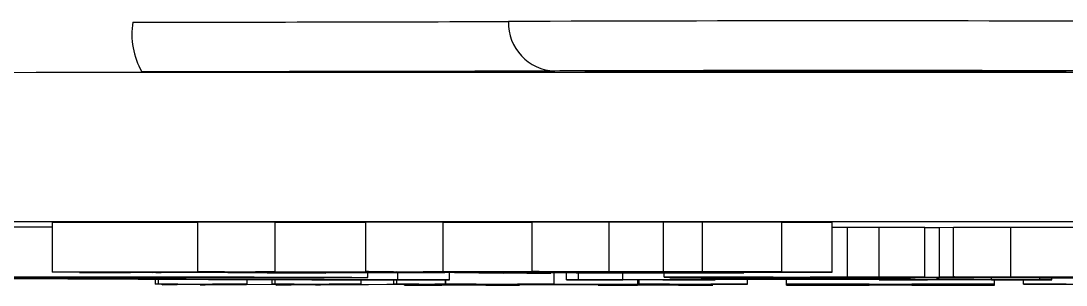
# Model space of a CAD drawing. Header units: millimetres. Extents: x 1890 to 4327, y 775 to 2498.
# Drawn here: x 2993.24 to 3014.31, y 1009.26 to 1014.59 of the extents above; entities that cross this region are included whole.
import ezdxf

# ---------------------------------------------------------------- set-up
doc = ezdxf.new("R2010")
doc.units = ezdxf.units.MM

msp = doc.modelspace()

# ---------------------------------------------------------------- linework, layer by layer
at = {"color": 7, "linetype": 'Continuous', "lineweight": 25}
for p, q in [((2996.806, 1010.526), (2993.878, 1010.525)), ((2993.878, 1009.525), (2993.878, 1010.525)), ((2998.365, 1010.531), (2996.806, 1010.532)), ((2996.806, 1009.532), (2996.806, 1010.532)), ((2998.365, 1009.531), (2998.365, 1010.531)), ((3000.196, 1010.527), (2998.365, 1010.526)), ((3001.758, 1010.532), (3000.196, 1010.533)), ((3000.196, 1009.533), (3000.196, 1010.533)), ((3001.758, 1009.532), (3001.758, 1010.532)), ((3003.546, 1010.528), (3001.758, 1010.528)), ((3005.102, 1010.533), (3003.546, 1010.534)), ((3003.546, 1009.534), (3003.546, 1010.534)), ((3005.102, 1009.533), (3005.102, 1010.533)), ((3006.199, 1010.529), (3005.102, 1010.529)), ((3006.985, 1010.532), (3006.199, 1010.529)), ((3006.199, 1009.529), (3006.199, 1010.529)), ((3008.582, 1010.529), (3006.985, 1010.532)), ((3006.985, 1009.532), (3006.985, 1010.532)), ((3008.582, 1009.529), (3008.582, 1010.529)), ((3009.597, 1010.522), (3008.582, 1010.524)), ((3009.597, 1009.522), (3009.597, 1010.522)), ((3009.906, 1010.424), (3009.597, 1010.424)), ((3010.542, 1010.426), (3009.906, 1010.424)), ((3009.906, 1009.424), (3009.906, 1010.424)), ((3011.466, 1010.424), (3010.542, 1010.426)), ((3010.542, 1009.426), (3010.542, 1010.426)), ((3011.466, 1009.424), (3011.466, 1010.424)), ((3011.755, 1010.417), (3011.466, 1010.417)), ((3012.044, 1010.421), (3011.755, 1010.42)), ((3011.755, 1010.42), (3011.755, 1009.42)), ((3013.2, 1010.425), (3012.044, 1010.426)), ((3012.044, 1009.426), (3012.044, 1010.426)), ((3013.2, 1009.425), (3013.2, 1010.425)), ((3014.761, 1010.421), (3013.2, 1010.421)), ((2993.878, 1009.525), (2997.35, 1009.526)), ((2994.517, 1009.524), (2993.878, 1009.525)), ((2994.427, 1009.514), (2994.427, 1009.524)), ((2995.106, 1009.524), (2994.517, 1009.524)), ((2994.808, 1009.515), (2994.808, 1009.524)), ((2997.42, 1009.525), (2995.106, 1009.524)), ((2995.475, 1009.52), (2995.475, 1009.524)), ((2995.475, 1009.52), (2995.748, 1009.52)), ((2995.748, 1009.52), (2995.748, 1009.524)), ((2995.748, 1009.52), (2995.889, 1009.518)), ((2995.889, 1009.518), (2995.889, 1009.525)), ((2995.889, 1009.518), (3007.663, 1009.522)), ((3001.406, 1009.519), (2995.961, 1009.517)), ((2996.079, 1009.515), (2996.079, 1009.517)), ((2996.806, 1009.532), (2998.365, 1009.531)), ((2997.415, 1009.514), (2997.415, 1009.518)), ((2997.415, 1009.514), (2998.45, 1009.513)), ((2998.694, 1009.522), (2997.743, 1009.52)), ((2998.365, 1009.531), (2997.972, 1009.529)), ((2997.972, 1009.529), (2998.234, 1009.526)), ((2998.234, 1009.526), (2998.234, 1009.53)), ((2998.234, 1009.526), (3000.754, 1009.527)), ((3000.823, 1009.526), (2998.303, 1009.525)), ((2998.45, 1009.513), (2998.45, 1009.518)), ((2998.45, 1009.513), (3001.786, 1009.515)), ((3001.858, 1009.514), (2998.522, 1009.512)), ((2998.522, 1009.512), (2999.387, 1009.502)), ((2999.387, 1009.502), (2998.529, 1009.5)), ((2998.694, 1009.522), (2998.694, 1009.526)), ((2999.387, 1009.502), (2999.387, 1009.513)), ((3000.196, 1009.533), (3001.758, 1009.532)), ((3000.236, 1009.414), (3000.236, 1009.513)), ((3000.84, 1009.367), (3000.84, 1009.513)), ((3002.087, 1009.523), (3001.134, 1009.522)), ((3001.758, 1009.532), (3001.352, 1009.531)), ((3001.352, 1009.531), (3001.637, 1009.528)), ((3001.786, 1009.515), (3001.406, 1009.519)), ((3001.637, 1009.528), (3001.637, 1009.532)), ((3001.637, 1009.528), (3004.088, 1009.528)), ((3004.157, 1009.528), (3001.707, 1009.527)), ((3001.88, 1009.367), (3001.88, 1009.513)), ((3002.087, 1009.523), (3002.087, 1009.527)), ((3007.804, 1009.522), (3002.29, 1009.52)), ((3002.29, 1009.52), (3002.67, 1009.515)), ((3002.67, 1009.515), (3002.67, 1009.52)), ((3002.67, 1009.515), (3005.937, 1009.516)), ((3006.214, 1009.515), (3002.742, 1009.514)), ((3003.928, 1009.5), (3002.975, 1009.499)), ((3003.546, 1009.534), (3005.102, 1009.533)), ((3003.928, 1009.5), (3003.928, 1009.514)), ((3003.99, 1009.281), (3003.99, 1009.514)), ((3004.243, 1009.367), (3004.243, 1009.515)), ((3004.439, 1009.506), (3004.439, 1009.515)), ((3004.499, 1009.505), (3004.439, 1009.506)), ((3005.431, 1009.524), (3004.483, 1009.523)), ((3004.486, 1009.367), (3004.486, 1009.506)), ((3005.102, 1009.533), (3004.699, 1009.532)), ((3004.699, 1009.532), (3004.974, 1009.529)), ((3004.974, 1009.529), (3004.974, 1009.533)), ((3004.974, 1009.529), (3006.199, 1009.529)), ((3008.582, 1009.529), (3005.043, 1009.528)), ((3005.376, 1009.369), (3005.376, 1009.515)), ((3005.431, 1009.524), (3005.431, 1009.528)), ((3005.937, 1009.516), (3005.937, 1009.521)), ((3005.937, 1009.516), (3006.433, 1009.518)), ((3006.199, 1009.529), (3006.985, 1009.532)), ((3006.207, 1009.424), (3006.207, 1009.515)), ((3006.844, 1009.508), (3006.214, 1009.515)), ((3006.433, 1009.518), (3006.433, 1009.521)), ((3006.433, 1009.518), (3007.676, 1009.516)), ((3006.985, 1009.532), (3008.582, 1009.529)), ((3007.676, 1009.516), (3007.144, 1009.515)), ((3007.144, 1009.515), (3007.773, 1009.507)), ((3007.19, 1009.518), (3007.804, 1009.522)), ((3007.19, 1009.518), (3007.19, 1009.521)), ((3007.421, 1009.518), (3007.19, 1009.518)), ((3007.663, 1009.522), (3007.663, 1009.529)), ((3007.663, 1009.522), (3008.146, 1009.524)), ((3007.773, 1009.507), (3007.773, 1009.522)), ((3007.819, 1009.506), (3007.819, 1009.529)), ((3008.146, 1009.524), (3008.146, 1009.529)), ((3008.146, 1009.524), (3009.597, 1009.522)), ((2997.025, 1009.365), (2991.458, 1009.396)), ((2994.039, 1009.397), (2999.106, 1009.37)), ((2995.959, 1009.283), (2995.959, 1009.371)), ((2995.959, 1009.283), (2996.019, 1009.284)), ((2996.164, 1009.283), (2995.959, 1009.283)), ((2996.019, 1009.284), (2996.019, 1009.37)), ((2996.019, 1009.284), (2997.807, 1009.283)), ((2996.088, 1009.264), (2996.088, 1009.283)), ((2996.088, 1009.264), (2996.393, 1009.282)), ((2996.395, 1009.264), (2996.088, 1009.264)), ((2998.5, 1009.275), (2996.395, 1009.264)), ((2997.107, 1009.282), (2996.853, 1009.269)), ((2996.853, 1009.269), (2996.955, 1009.269)), ((2996.955, 1009.269), (2998.631, 1009.278)), ((2996.955, 1009.269), (2996.955, 1009.274)), ((3001.88, 1009.365), (2997.025, 1009.365)), ((2997.747, 1009.282), (2997.593, 1009.282)), ((2997.807, 1009.283), (2997.747, 1009.282)), ((2997.807, 1009.283), (2997.807, 1009.365)), ((2998.308, 1009.282), (2998.308, 1009.365)), ((2998.308, 1009.282), (2998.367, 1009.283)), ((2998.462, 1009.282), (2998.308, 1009.282)), ((2998.367, 1009.283), (2998.367, 1009.365)), ((2998.367, 1009.283), (3000.103, 1009.282)), ((2998.387, 1009.263), (2998.602, 1009.275)), ((2998.387, 1009.263), (2998.387, 1009.275)), ((2998.693, 1009.263), (2998.387, 1009.263)), ((2998.602, 1009.275), (2998.5, 1009.275)), ((2998.631, 1009.278), (2998.741, 1009.281)), ((3001.59, 1009.28), (2998.693, 1009.263)), ((2999.456, 1009.281), (2999.18, 1009.269)), ((2999.18, 1009.269), (2999.282, 1009.269)), ((2999.282, 1009.269), (3001.224, 1009.28)), ((2999.282, 1009.269), (2999.282, 1009.273)), ((3000.043, 1009.281), (2999.891, 1009.281)), ((3000.103, 1009.282), (3000.043, 1009.281)), ((3000.103, 1009.282), (3000.103, 1009.365)), ((3000.758, 1009.281), (3000.758, 1009.365)), ((3000.758, 1009.281), (3000.818, 1009.282)), ((3000.912, 1009.281), (3000.758, 1009.281)), ((3000.818, 1009.282), (3000.818, 1009.365)), ((3000.818, 1009.282), (3001.804, 1009.281)), ((3000.84, 1009.367), (3001.88, 1009.367)), ((3000.975, 1009.262), (3000.975, 1009.276)), ((3000.975, 1009.262), (3001.004, 1009.263)), ((3003.264, 1009.262), (3000.975, 1009.262)), ((3001.004, 1009.263), (3001.004, 1009.276)), ((3001.004, 1009.263), (3001.264, 1009.263)), ((3001.224, 1009.28), (3001.271, 1009.28)), ((3001.264, 1009.263), (3001.264, 1009.278)), ((3001.769, 1009.264), (3002.418, 1009.28)), ((3001.804, 1009.281), (3001.804, 1009.365)), ((3001.804, 1009.281), (3001.805, 1009.281)), ((3001.805, 1009.365), (3001.805, 1009.281)), ((3001.805, 1009.281), (3003.99, 1009.281)), ((3001.88, 1009.367), (3001.88, 1009.365)), ((3002.289, 1009.281), (3002.085, 1009.281)), ((3002.292, 1009.281), (3002.289, 1009.281)), ((3002.932, 1009.272), (3002.601, 1009.264)), ((3002.601, 1009.264), (3002.606, 1009.264)), ((3006.001, 1009.271), (3002.932, 1009.272)), ((3003.25, 1009.28), (3002.959, 1009.272)), ((3002.959, 1009.272), (3006.028, 1009.272)), ((3003.032, 1009.263), (3003.032, 1009.272)), ((3003.032, 1009.263), (3003.293, 1009.263)), ((3003.293, 1009.263), (3003.264, 1009.262)), ((3003.293, 1009.263), (3003.293, 1009.272)), ((3003.963, 1009.28), (3003.755, 1009.28)), ((3003.99, 1009.281), (3003.963, 1009.28)), ((3004.243, 1009.366), (3004.243, 1009.367)), ((3004.243, 1009.367), (3004.486, 1009.367)), ((3007.237, 1009.366), (3004.243, 1009.366)), ((3004.876, 1009.262), (3004.876, 1009.271)), ((3007.165, 1009.261), (3004.876, 1009.262)), ((3004.876, 1009.262), (3004.905, 1009.262)), ((3004.905, 1009.262), (3004.905, 1009.271)), ((3004.905, 1009.262), (3005.165, 1009.262)), ((3005.165, 1009.262), (3005.165, 1009.271)), ((3005.376, 1009.369), (3008.528, 1009.396)), ((3005.67, 1009.263), (3006.001, 1009.271)), ((3005.67, 1009.263), (3005.67, 1009.271)), ((3005.679, 1009.28), (3005.679, 1009.366)), ((3005.679, 1009.28), (3005.706, 1009.281)), ((3005.887, 1009.28), (3005.679, 1009.28)), ((3005.706, 1009.281), (3005.706, 1009.366)), ((3005.706, 1009.281), (3007.891, 1009.28)), ((3006.028, 1009.272), (3006.319, 1009.279)), ((3006.728, 1009.423), (3006.207, 1009.424)), ((3006.207, 1009.424), (3009.906, 1009.424)), ((3006.994, 1009.377), (3006.266, 1009.371)), ((3006.323, 1009.406), (3006.323, 1009.424)), ((3006.959, 1009.404), (3006.323, 1009.406)), ((3006.439, 1009.416), (3006.439, 1009.424)), ((3006.959, 1009.415), (3006.439, 1009.416)), ((3006.439, 1009.416), (3008.404, 1009.416)), ((3007.151, 1009.279), (3006.502, 1009.263)), ((3006.502, 1009.263), (3006.507, 1009.263)), ((3006.933, 1009.262), (3006.933, 1009.274)), ((3006.933, 1009.262), (3007.193, 1009.262)), ((3010.629, 1009.377), (3006.994, 1009.377)), ((3006.994, 1009.367), (3006.994, 1009.377)), ((3006.994, 1009.367), (3007.237, 1009.367)), ((3008.852, 1009.393), (3007.156, 1009.378)), ((3007.156, 1009.378), (3010.548, 1009.378)), ((3007.193, 1009.262), (3007.165, 1009.261)), ((3007.237, 1009.367), (3007.237, 1009.377)), ((3007.237, 1009.367), (3007.237, 1009.366)), ((3007.864, 1009.28), (3007.656, 1009.28)), ((3007.891, 1009.28), (3007.864, 1009.28)), ((3007.891, 1009.28), (3007.891, 1009.377)), ((3008.404, 1009.424), (3008.115, 1009.424)), ((3008.404, 1009.416), (3008.346, 1009.416)), ((3008.404, 1009.416), (3008.404, 1009.424)), ((3008.404, 1009.408), (3008.404, 1009.416)), ((3008.528, 1009.396), (3009.739, 1009.396)), ((3008.674, 1009.28), (3008.674, 1009.377)), ((3008.674, 1009.279), (3008.674, 1009.28)), ((3008.674, 1009.28), (3012.866, 1009.28)), ((3009.871, 1009.279), (3008.674, 1009.279)), ((3008.674, 1009.262), (3008.674, 1009.279)), ((3008.674, 1009.261), (3008.674, 1009.262)), ((3008.674, 1009.262), (3009.871, 1009.262)), ((3012.866, 1009.261), (3008.674, 1009.261)), ((3008.933, 1009.393), (3008.852, 1009.393)), ((3010.548, 1009.378), (3008.933, 1009.393)), ((3011.466, 1009.424), (3009.155, 1009.424)), ((3009.155, 1009.424), (3009.155, 1009.416)), ((3009.155, 1009.416), (3009.79, 1009.416)), ((3011.12, 1009.416), (3009.155, 1009.416)), ((3009.155, 1009.416), (3009.155, 1009.408)), ((3009.155, 1009.408), (3011.12, 1009.41)), ((3009.739, 1009.396), (3009.739, 1009.416)), ((3009.739, 1009.396), (3012.81, 1009.369)), ((3009.79, 1009.416), (3009.79, 1009.424)), ((3009.79, 1009.416), (3010.311, 1009.418)), ((3009.871, 1009.262), (3009.871, 1009.279)), ((3009.906, 1009.424), (3010.542, 1009.426)), ((3010.311, 1009.418), (3010.311, 1009.424)), ((3010.311, 1009.418), (3011.12, 1009.416)), ((3010.339, 1009.263), (3010.339, 1009.279)), ((3010.542, 1009.426), (3011.466, 1009.424)), ((3010.545, 1009.367), (3010.545, 1009.377)), ((3010.545, 1009.366), (3010.545, 1009.367)), ((3010.545, 1009.367), (3010.868, 1009.367)), ((3014.024, 1009.366), (3010.545, 1009.366)), ((3011.435, 1009.37), (3010.629, 1009.377)), ((3010.868, 1009.367), (3010.868, 1009.375)), ((3011.12, 1009.417), (3011.12, 1009.424)), ((3011.64, 1009.416), (3011.12, 1009.417)), ((3011.12, 1009.417), (3018.112, 1009.417)), ((3011.12, 1009.416), (3011.12, 1009.417)), ((3011.12, 1009.41), (3011.12, 1009.416)), ((3011.12, 1009.41), (3011.177, 1009.409)), ((3011.177, 1009.417), (3011.177, 1009.409)), ((3011.202, 1009.279), (3011.202, 1009.263)), ((3012.866, 1009.279), (3011.67, 1009.279)), ((3011.67, 1009.262), (3011.67, 1009.279)), ((3011.67, 1009.262), (3012.866, 1009.262)), ((3011.755, 1009.41), (3011.698, 1009.414)), ((3011.698, 1009.414), (3012.449, 1009.413)), ((3011.698, 1009.4), (3011.698, 1009.414)), ((3011.698, 1009.4), (3011.755, 1009.403)), ((3012.449, 1009.401), (3011.698, 1009.4)), ((3011.755, 1009.42), (3012.102, 1009.421)), ((3012.449, 1009.419), (3011.755, 1009.42)), ((3011.755, 1009.403), (3011.755, 1009.41)), ((3012.044, 1009.426), (3013.2, 1009.425)), ((3012.911, 1009.42), (3012.449, 1009.419)), ((3012.449, 1009.413), (3012.449, 1009.419)), ((3012.449, 1009.413), (3014.125, 1009.413)), ((3013.778, 1009.412), (3012.449, 1009.412)), ((3012.449, 1009.412), (3012.449, 1009.401)), ((3013.2, 1009.425), (3012.796, 1009.424)), ((3012.796, 1009.424), (3012.796, 1009.421)), ((3012.796, 1009.421), (3014.818, 1009.421)), ((3012.81, 1009.369), (3012.81, 1009.412)), ((3012.866, 1009.28), (3012.866, 1009.366)), ((3012.866, 1009.28), (3012.866, 1009.279)), ((3012.866, 1009.262), (3012.866, 1009.279)), ((3012.866, 1009.262), (3012.866, 1009.261)), ((3017.766, 1009.42), (3012.911, 1009.42)), ((3014.414, 1009.416), (3013.027, 1009.416)), ((3013.455, 1009.28), (3013.455, 1009.366)), ((3013.455, 1009.28), (3015.876, 1009.281)), ((3013.491, 1009.28), (3013.455, 1009.28)), ((3013.8, 1009.28), (3013.491, 1009.28)), ((3013.778, 1009.402), (3013.778, 1009.412)), ((3014.472, 1009.403), (3013.778, 1009.402)), ((3013.781, 1009.367), (3013.781, 1009.402)), ((3013.781, 1009.367), (3014.024, 1009.367)), ((3014.024, 1009.367), (3014.024, 1009.402)), ((3014.024, 1009.367), (3014.024, 1009.366)), ((3014.125, 1009.413), (3014.414, 1009.416)), ((3014.125, 1009.413), (3014.125, 1009.416)), ((3015.163, 1009.263), (3014.312, 1009.279))]:
    msp.add_line(p, q, dxfattribs=at)
at = {"color": 7, "linetype": 'Continuous', "lineweight": 25, "flags": 128}
for points in [[(3038.045, 1013.542), (3033.341, 1013.546), (3028.52, 1013.549), (3023.605, 1013.552), (3018.622, 1013.553), (3013.595, 1013.554), (3008.549, 1013.554), (3003.51, 1013.554), (2998.502, 1013.553), (2993.55, 1013.55), (2988.679, 1013.548)], [(3014.315, 1013.572), (3013.488, 1013.57), (3012.411, 1013.568), (3011.157, 1013.567), (3009.811, 1013.567), (3008.465, 1013.567), (3007.211, 1013.568), (3006.134, 1013.57), (3005.308, 1013.572), (3004.788, 1013.575), (3004.611, 1013.578), (3004.788, 1013.581), (3005.308, 1013.584), (3006.134, 1013.586), (3007.211, 1013.588), (3008.465, 1013.589), (3009.811, 1013.589), (3011.157, 1013.589), (3012.411, 1013.588), (3013.488, 1013.586), (3014.315, 1013.584)]]:
    msp.add_lwpolyline(points, dxfattribs=at)
at = {"color": 7, "linetype": 'Continuous', "lineweight": 25}
for centre, radius, start, end in [((2997.041, 1014.328), 1.561, 171.0968, 209.1481), ((2995.938, 2889.655), 1875.085, 269.986579, 270.217963), ((3009.811, -977.72), 1992.314, 89.806162, 90.193839), ((3004.041, 1014.553), 0.971, 178.1826, 267.9964)]:
    msp.add_arc(centre, radius, start, end, dxfattribs=at)
for points, knots in [([(3004.007, 1013.583), (3003.616, 1013.581), (3002.821, 1013.577), (3000.831, 1013.573), (2998.417, 1013.569), (2996.581, 1013.568), (2995.678, 1013.568)], [0, 0, 0, 0, 0.245796, 0.5, 0.754204, 1, 1, 1, 1]), ([(3015.615, 1013.583), (3015.351, 1013.584), (3014.81, 1013.586), (3013.392, 1013.589), (3011.675, 1013.591), (3009.811, 1013.591), (3007.947, 1013.591), (3006.231, 1013.589), (3004.813, 1013.586), (3004.271, 1013.584), (3004.007, 1013.583)], [0, 0, 0, 0, 0.122089, 0.25, 0.377911, 0.5, 0.622089, 0.75, 0.877911, 1, 1, 1, 1]), ([(2941.366, 1010.404), (2941.413, 1010.408), (2941.52, 1010.416), (2942.39, 1010.429), (2943.871, 1010.442), (2946.046, 1010.456), (2948.876, 1010.469), (2952.39, 1010.482), (2956.544, 1010.494), (2961.288, 1010.505), (2966.549, 1010.515), (2972.241, 1010.524), (2978.264, 1010.532), (2984.487, 1010.538), (2990.853, 1010.543), (2997.205, 1010.546), (3003.544, 1010.548), (3009.811, 1010.548), (3016.078, 1010.548), (3022.417, 1010.546), (3028.77, 1010.543), (3035.135, 1010.538), (3041.359, 1010.532), (3047.381, 1010.524), (3053.073, 1010.515), (3058.335, 1010.505), (3063.078, 1010.494), (3067.232, 1010.482), (3070.746, 1010.469), (3073.576, 1010.456), (3075.752, 1010.442), (3077.233, 1010.429), (3078.104, 1010.416), (3078.211, 1010.408), (3078.259, 1010.404)], [0, 0, 0, 0, 0.023828, 0.053273, 0.084485, 0.115699, 0.147957, 0.180726, 0.213842, 0.247136, 0.28043, 0.313546, 0.346314, 0.378573, 0.409785, 0.440999, 0.470442, 0.499888, 0.529332, 0.558778, 0.58999, 0.621203, 0.653462, 0.68623, 0.719347, 0.752641, 0.785934, 0.819051, 0.851819, 0.884078, 0.915289, 0.946503, 0.975948, 1, 1, 1, 1]), ([(2993.878, 1010.429), (2993.771, 1010.429), (2993.35, 1010.429), (2992.91, 1010.429), (2992.582, 1010.429)], [0, 0, 0, 0, 0.254888, 1, 1, 1, 1]), ([(2991.908, 1009.429), (2992.576, 1009.429), (2993.811, 1009.429), (2995.578, 1009.428), (2997.241, 1009.426), (2998.76, 1009.424), (2999.906, 1009.42), (3000.214, 1009.416), (3000.232, 1009.414), (3000.236, 1009.414)], [0, 0, 0, 0, 0.160365, 0.296332, 0.431737, 0.589347, 0.747826, 0.949128, 1, 1, 1, 1]), ([(2994.427, 1009.514), (2994.432, 1009.514), (2994.444, 1009.514), (2994.613, 1009.515), (2994.747, 1009.515), (2994.808, 1009.515)], [0, 0, 0, 0, 0.206018, 0.636041, 1, 1, 1, 1]), ([(2995.124, 1009.513), (2995.043, 1009.513), (2994.893, 1009.513), (2994.683, 1009.513), (2994.542, 1009.513), (2994.45, 1009.513), (2994.433, 1009.514), (2994.427, 1009.514)], [0, 0, 0, 0, 0.281585, 0.522569, 0.762523, 0.925805, 1, 1, 1, 1]), ([(2994.808, 1009.515), (2994.935, 1009.515), (2995.277, 1009.516), (2995.422, 1009.518), (2995.461, 1009.519), (2995.475, 1009.52)], [0, 0, 0, 0, 0.268239, 0.722981, 1, 1, 1, 1]), ([(2996.031, 1009.514), (2996.004, 1009.514), (2995.951, 1009.514), (2995.686, 1009.513), (2995.416, 1009.513), (2995.177, 1009.513), (2995.124, 1009.513)], [0, 0, 0, 0, 0.194719, 0.390632, 0.863045, 1, 1, 1, 1]), ([(2995.961, 1009.517), (2996.015, 1009.517), (2996.083, 1009.516), (2996.062, 1009.516), (2996.057, 1009.515)], [0, 0, 0, 0, 0.784657, 1, 1, 1, 1]), ([(2997.35, 1009.526), (2997.292, 1009.527), (2997.181, 1009.528), (2997.003, 1009.53), (2996.871, 1009.531), (2996.806, 1009.532)], [0, 0, 0, 0, 0.361759, 0.680808, 1, 1, 1, 1]), ([(2998.529, 1009.5), (2998.437, 1009.502), (2998.251, 1009.505), (2997.893, 1009.509), (2997.585, 1009.512), (2997.415, 1009.514)], [0, 0, 0, 0, 0.307881, 0.615778, 1, 1, 1, 1]), ([(2997.743, 1009.52), (2997.706, 1009.521), (2997.645, 1009.522), (2997.529, 1009.524), (2997.456, 1009.525), (2997.42, 1009.525)], [0, 0, 0, 0, 0.437947, 0.718933, 1, 1, 1, 1]), ([(2998.303, 1009.525), (2998.334, 1009.525), (2998.394, 1009.524), (2998.518, 1009.523), (2998.625, 1009.522), (2998.694, 1009.522)], [0, 0, 0, 0, 0.267337, 0.534687, 1, 1, 1, 1]), ([(3000.754, 1009.527), (3000.695, 1009.528), (3000.583, 1009.529), (3000.399, 1009.531), (3000.264, 1009.533), (3000.196, 1009.533)], [0, 0, 0, 0, 0.353076, 0.676475, 1, 1, 1, 1]), ([(3001.134, 1009.522), (3001.09, 1009.522), (3001.025, 1009.524), (3000.913, 1009.525), (3000.853, 1009.526), (3000.823, 1009.526)], [0, 0, 0, 0, 0.499817, 0.749886, 1, 1, 1, 1]), ([(3001.707, 1009.527), (3001.737, 1009.526), (3001.798, 1009.526), (3001.914, 1009.524), (3002.021, 1009.523), (3002.087, 1009.523)], [0, 0, 0, 0, 0.278089, 0.556193, 1, 1, 1, 1]), ([(3002.975, 1009.499), (3002.878, 1009.501), (3002.683, 1009.503), (3002.301, 1009.508), (3002.023, 1009.512), (3001.858, 1009.514)], [0, 0, 0, 0, 0.289421, 0.578839, 1, 1, 1, 1]), ([(3002.742, 1009.514), (3002.857, 1009.513), (3003.089, 1009.51), (3003.466, 1009.505), (3003.763, 1009.502), (3003.928, 1009.5)], [0, 0, 0, 0, 0.3079389, 0.6158743, 1, 1, 1, 1]), ([(3004.088, 1009.528), (3004.029, 1009.529), (3003.919, 1009.53), (3003.739, 1009.532), (3003.61, 1009.534), (3003.546, 1009.534)], [0, 0, 0, 0, 0.361832, 0.680859, 1, 1, 1, 1]), ([(3004.483, 1009.523), (3004.443, 1009.523), (3004.377, 1009.525), (3004.263, 1009.526), (3004.192, 1009.527), (3004.157, 1009.528)], [0, 0, 0, 0, 0.437841, 0.718884, 1, 1, 1, 1]), ([(3004.439, 1009.506), (3004.772, 1009.506), (3005.345, 1009.506), (3006.001, 1009.506), (3006.404, 1009.506), (3006.612, 1009.506), (3006.753, 1009.507), (3006.831, 1009.507), (3006.863, 1009.507), (3006.85, 1009.507), (3006.844, 1009.508)], [0, 0, 0, 0, 0.358025, 0.615683, 0.704922, 0.795041, 0.841826, 0.888488, 0.9407, 1, 1, 1, 1]), ([(3006.71, 1009.503), (3006.678, 1009.503), (3006.615, 1009.504), (3006.257, 1009.504), (3005.55, 1009.505), (3004.895, 1009.505), (3004.499, 1009.505)], [0, 0, 0, 0, 0.10724, 0.21472, 0.525104, 1, 1, 1, 1]), ([(3005.043, 1009.528), (3005.072, 1009.528), (3005.131, 1009.527), (3005.253, 1009.526), (3005.362, 1009.525), (3005.431, 1009.524)], [0, 0, 0, 0, 0.267397, 0.53481, 1, 1, 1, 1]), ([(3007.773, 1009.507), (3007.8, 1009.507), (3007.852, 1009.506), (3007.711, 1009.505), (3007.351, 1009.504), (3006.962, 1009.504), (3006.71, 1009.503)], [0, 0, 0, 0, 0.211302, 0.416468, 0.621501, 1, 1, 1, 1]), ([(3009.597, 1009.522), (3009.379, 1009.522), (3008.904, 1009.521), (3008.172, 1009.52), (3007.714, 1009.519), (3007.421, 1009.518)], [0, 0, 0, 0, 0.234297, 0.511813, 1, 1, 1, 1]), ([(2990.957, 1009.426), (2991.627, 1009.426), (2992.972, 1009.426), (2994.78, 1009.425), (2996.1, 1009.422), (2997.024, 1009.419), (2997.331, 1009.416), (2997.354, 1009.413), (2997.359, 1009.413)], [0, 0, 0, 0, 0.196061, 0.394111, 0.547436, 0.700125, 0.928087, 1, 1, 1, 1]), ([(2997.359, 1009.413), (2997.329, 1009.411), (2997.268, 1009.409), (2996.585, 1009.404), (2995.237, 1009.401), (2993.553, 1009.4), (2992.205, 1009.399), (2991.427, 1009.399), (2991.304, 1009.399)], [0, 0, 0, 0, 0.200351, 0.402646, 0.59747, 0.766762, 0.96323, 1, 1, 1, 1]), ([(3000.236, 1009.414), (3000.209, 1009.412), (3000.149, 1009.409), (2999.365, 1009.404), (2997.654, 1009.4), (2995.805, 1009.398), (2994.526, 1009.397), (2994.039, 1009.397)], [0, 0, 0, 0, 0.183074, 0.416875, 0.642834, 0.864166, 1, 1, 1, 1]), ([(2996.393, 1009.282), (2996.404, 1009.282), (2996.421, 1009.282), (2996.373, 1009.283), (2996.315, 1009.283), (2996.24, 1009.283), (2996.188, 1009.283), (2996.164, 1009.283)], [0, 0, 0, 0, 0.409045, 0.568709, 0.729731, 0.871998, 1, 1, 1, 1]), ([(2997.593, 1009.282), (2997.528, 1009.282), (2997.429, 1009.282), (2997.296, 1009.282), (2997.209, 1009.282), (2997.142, 1009.282), (2997.12, 1009.282), (2997.107, 1009.282)], [0, 0, 0, 0, 0.286948, 0.445283, 0.603611, 0.766841, 1, 1, 1, 1]), ([(2998.741, 1009.281), (2998.748, 1009.281), (2998.76, 1009.281), (2998.703, 1009.282), (2998.605, 1009.282), (2998.506, 1009.282), (2998.462, 1009.282)], [0, 0, 0, 0, 0.280717, 0.477013, 0.764436, 1, 1, 1, 1]), ([(2999.106, 1009.37), (2999.277, 1009.369), (2999.541, 1009.368), (3000.213, 1009.367), (3000.619, 1009.367), (3000.84, 1009.367)], [0, 0, 0, 0, 0.454509, 0.703285, 1, 1, 1, 1]), ([(2999.891, 1009.281), (2999.844, 1009.281), (2999.768, 1009.282), (2999.661, 1009.281), (2999.584, 1009.281), (2999.512, 1009.281), (2999.476, 1009.281), (2999.46, 1009.281), (2999.456, 1009.281)], [0, 0, 0, 0, 0.219728, 0.360437, 0.501962, 0.629609, 0.910972, 1, 1, 1, 1]), ([(3001.265, 1009.28), (3001.265, 1009.28), (3001.264, 1009.28), (3001.222, 1009.281), (3001.143, 1009.281), (3001.036, 1009.281), (3000.953, 1009.281), (3000.912, 1009.281)], [0, 0, 0, 0, 0.063168, 0.286153, 0.501453, 0.758451, 1, 1, 1, 1]), ([(3001.264, 1009.263), (3001.357, 1009.263), (3001.486, 1009.263), (3001.635, 1009.263), (3001.711, 1009.263), (3001.754, 1009.264), (3001.764, 1009.264), (3001.769, 1009.264)], [0, 0, 0, 0, 0.3758207, 0.5238074, 0.6720575, 0.8532035, 1, 1, 1, 1]), ([(3002.085, 1009.281), (3002.029, 1009.281), (3001.923, 1009.281), (3001.776, 1009.28), (3001.664, 1009.28), (3001.615, 1009.28), (3001.59, 1009.28)], [0, 0, 0, 0, 0.2469872, 0.468153, 0.7284619, 1, 1, 1, 1]), ([(3002.418, 1009.28), (3002.418, 1009.28), (3002.42, 1009.28), (3002.389, 1009.28), (3002.337, 1009.28), (3002.302, 1009.281), (3002.292, 1009.281)], [0, 0, 0, 0, 0.177122, 0.589108, 0.884827, 1, 1, 1, 1]), ([(3002.612, 1009.263), (3002.625, 1009.263), (3002.651, 1009.263), (3002.735, 1009.263), (3002.862, 1009.263), (3002.968, 1009.263), (3003.032, 1009.263)], [0, 0, 0, 0, 0.204883, 0.408937, 0.643499, 1, 1, 1, 1]), ([(3003.755, 1009.28), (3003.685, 1009.28), (3003.569, 1009.28), (3003.427, 1009.28), (3003.334, 1009.28), (3003.272, 1009.28), (3003.258, 1009.28), (3003.25, 1009.28)], [0, 0, 0, 0, 0.290077, 0.48445, 0.638173, 0.79153, 1, 1, 1, 1]), ([(3004.486, 1009.367), (3004.609, 1009.367), (3004.819, 1009.367), (3005.075, 1009.368), (3005.26, 1009.368), (3005.335, 1009.369), (3005.367, 1009.369), (3005.376, 1009.369)], [0, 0, 0, 0, 0.268165, 0.456817, 0.645375, 0.906381, 1, 1, 1, 1]), ([(3005.165, 1009.262), (3005.258, 1009.262), (3005.387, 1009.262), (3005.536, 1009.262), (3005.612, 1009.263), (3005.655, 1009.263), (3005.665, 1009.263), (3005.67, 1009.263)], [0, 0, 0, 0, 0.375821, 0.523807, 0.672057, 0.853203, 1, 1, 1, 1]), ([(3006.315, 1009.279), (3006.316, 1009.279), (3006.317, 1009.279), (3006.279, 1009.28), (3006.216, 1009.28), (3006.101, 1009.28), (3005.987, 1009.28), (3005.904, 1009.28), (3005.887, 1009.28)], [0, 0, 0, 0, 0.132198, 0.30903, 0.458399, 0.607839, 0.921168, 1, 1, 1, 1]), ([(3006.266, 1009.371), (3006.255, 1009.37), (3006.234, 1009.37), (3006.201, 1009.37), (3006.191, 1009.369), (3006.185, 1009.369)], [0, 0, 0, 0, 0.2502199, 0.5005081, 1, 1, 1, 1]), ([(3006.185, 1009.369), (3006.194, 1009.369), (3006.208, 1009.368), (3006.286, 1009.368), (3006.383, 1009.367), (3006.537, 1009.367), (3006.747, 1009.367), (3006.908, 1009.367), (3006.994, 1009.367)], [0, 0, 0, 0, 0.284135, 0.450473, 0.560568, 0.671794, 0.825494, 1, 1, 1, 1]), ([(3006.323, 1009.406), (3006.672, 1009.406), (3007.195, 1009.407), (3007.886, 1009.407), (3008.231, 1009.407), (3008.404, 1009.408)], [0, 0, 0, 0, 0.499885, 0.749929, 1, 1, 1, 1]), ([(3006.513, 1009.263), (3006.526, 1009.263), (3006.552, 1009.262), (3006.636, 1009.262), (3006.763, 1009.262), (3006.869, 1009.262), (3006.933, 1009.262)], [0, 0, 0, 0, 0.204883, 0.408937, 0.643499, 1, 1, 1, 1]), ([(3008.115, 1009.424), (3007.948, 1009.424), (3007.631, 1009.424), (3007.167, 1009.423), (3006.874, 1009.423), (3006.728, 1009.423)], [0, 0, 0, 0, 0.35686, 0.67714, 1, 1, 1, 1]), ([(3008.346, 1009.416), (3008.179, 1009.416), (3007.863, 1009.416), (3007.398, 1009.416), (3007.106, 1009.415), (3006.959, 1009.415)], [0, 0, 0, 0, 0.35686, 0.67714, 1, 1, 1, 1]), ([(3011.177, 1009.409), (3010.581, 1009.408), (3009.561, 1009.407), (3008.096, 1009.406), (3007.339, 1009.405), (3006.959, 1009.404)], [0, 0, 0, 0, 0.41234, 0.704495, 1, 1, 1, 1]), ([(3007.656, 1009.28), (3007.586, 1009.28), (3007.47, 1009.28), (3007.327, 1009.28), (3007.235, 1009.279), (3007.172, 1009.279), (3007.159, 1009.279), (3007.151, 1009.279)], [0, 0, 0, 0, 0.290077, 0.48445, 0.638173, 0.79153, 1, 1, 1, 1]), ([(3010.339, 1009.279), (3010.336, 1009.279), (3010.331, 1009.279), (3010.272, 1009.279), (3010.193, 1009.279), (3010.057, 1009.279), (3009.947, 1009.279), (3009.871, 1009.279)], [0, 0, 0, 0, 0.250411, 0.398556, 0.54744, 0.686236, 1, 1, 1, 1]), ([(3009.871, 1009.262), (3009.96, 1009.262), (3010.085, 1009.262), (3010.227, 1009.262), (3010.3, 1009.262), (3010.335, 1009.262), (3010.338, 1009.263), (3010.339, 1009.263)], [0, 0, 0, 0, 0.364031, 0.510061, 0.655864, 0.843841, 1, 1, 1, 1]), ([(3010.868, 1009.367), (3010.955, 1009.367), (3011.096, 1009.367), (3011.264, 1009.367), (3011.372, 1009.367), (3011.445, 1009.368), (3011.496, 1009.368), (3011.508, 1009.368), (3011.516, 1009.368)], [0, 0, 0, 0, 0.25713, 0.418126, 0.515419, 0.613557, 0.771961, 1, 1, 1, 1]), ([(3011.67, 1009.279), (3011.6, 1009.279), (3011.483, 1009.279), (3011.345, 1009.279), (3011.26, 1009.279), (3011.209, 1009.279), (3011.204, 1009.279), (3011.202, 1009.279)], [0, 0, 0, 0, 0.2944044, 0.4877252, 0.6436082, 0.7993468, 1, 1, 1, 1]), ([(3011.202, 1009.263), (3011.205, 1009.263), (3011.211, 1009.262), (3011.268, 1009.262), (3011.363, 1009.262), (3011.501, 1009.262), (3011.61, 1009.262), (3011.67, 1009.262)], [0, 0, 0, 0, 0.210223, 0.375759, 0.542534, 0.746796, 1, 1, 1, 1]), ([(3011.516, 1009.368), (3011.514, 1009.368), (3011.512, 1009.369), (3011.496, 1009.369), (3011.459, 1009.369), (3011.435, 1009.37)], [0, 0, 0, 0, 0.25103, 0.502225, 1, 1, 1, 1]), ([(3013.027, 1009.416), (3012.86, 1009.416), (3012.544, 1009.416), (3012.079, 1009.416), (3011.787, 1009.416), (3011.64, 1009.416)], [0, 0, 0, 0, 0.35686, 0.67714, 1, 1, 1, 1]), ([(3012.1, 1009.421), (3012.099, 1009.422), (3012.097, 1009.423), (3012.081, 1009.424), (3012.057, 1009.426), (3012.044, 1009.426)], [0, 0, 0, 0, 0.333361, 0.666606, 1, 1, 1, 1]), ([(3012.81, 1009.369), (3012.852, 1009.369), (3012.936, 1009.368), (3013.122, 1009.368), (3013.382, 1009.367), (3013.609, 1009.367), (3013.743, 1009.367), (3013.781, 1009.367)], [0, 0, 0, 0, 0.25387, 0.509596, 0.715202, 0.920342, 1, 1, 1, 1]), ([(3014.312, 1009.279), (3014.299, 1009.279), (3014.279, 1009.279), (3014.198, 1009.28), (3014.103, 1009.28), (3013.965, 1009.28), (3013.861, 1009.28), (3013.8, 1009.28)], [0, 0, 0, 0, 0.282665, 0.424863, 0.567605, 0.744514, 1, 1, 1, 1])]:
    msp.add_open_spline(points, degree=3, knots=knots, dxfattribs=at)

doc.saveas('drawing.dxf')
